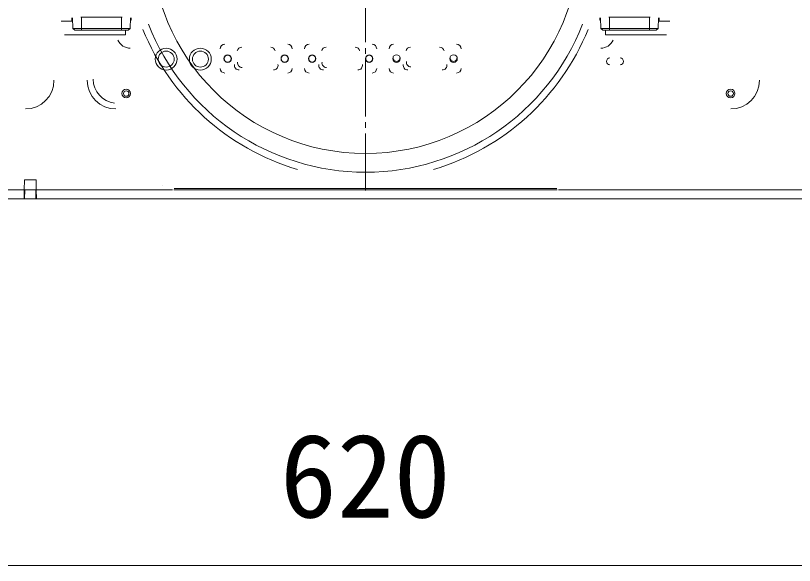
# Model space of a CAD drawing. Units: millimetres, scale not verified. Extents: x -63 to 62, y -57 to 57.
# Drawn here: x -39.62 to -22.55, y 4.21 to 16.26 of the extents above; entities that cross this region are included whole.
import ezdxf
from ezdxf.enums import TextEntityAlignment as Align

# ---------------------------------------------------------------- set-up
doc = ezdxf.new("R2010")
doc.units = ezdxf.units.MM
doc.header["$LTSCALE"] = 0.125
doc.linetypes.add('USER1', pattern=[13, 10, -1, 1, -1])
for name, color, linetype, lineweight in [('0-5_GAIKEI', 7, 'Continuous', 18), ('0-6_SUNPO', 7, 'Continuous', 18), ('0-9_KIJUN', 7, 'USER1', 18)]:
    doc.layers.add(name, color=color, linetype=linetype, lineweight=lineweight)
doc.styles.add('ＭＳ ゴシック', font='')
doc.styles.get('ＭＳ ゴシック').set_extended_font_data('MS Gothic')

# ---------------------------------------------------------------- blocks, each defined once
blk = doc.blocks.new('D6')
at = {"layer": '0-6_SUNPO'}
blk.add_line((-43.7341, 0.7693), (-16.7341, 0.7693), dxfattribs=at)
at = {"layer": '0-6_SUNPO', "style": 'ＭＳ ゴシック'}
blk.add_text('620', height=1.833, dxfattribs=at).set_placement((-32.1091, 1.2693), align=Align.BOTTOM_LEFT)

msp = doc.modelspace()

# ---------------------------------------------------------------- linework, layer by layer
at = {"layer": '0-5_GAIKEI', "color": 1}
for p, q in [((-37.2864, 16.2281), (-38.1864, 16.2281)), ((-38.1739, 15.9833), (-38.1739, 16.2281)), ((-37.2989, 15.9833), (-37.2989, 16.2281)), ((-25.7114, 16.2281), (-26.6114, 16.2281)), ((-26.5989, 15.9833), (-26.5989, 16.2281)), ((-25.7239, 15.9833), (-25.7239, 16.2281)), ((-38.3709, 16.1371), (-38.6178, 16.1371)), ((-38.3864, 16.2106), (-38.3864, 16.1494)), ((-38.3628, 15.9833), (-38.375, 16.2164)), ((-37.11, 15.9833), (-37.0977, 16.2164)), ((-37.0929, 16.1447), (-37.0872, 16.2121)), ((-37.0864, 16.1724), (-37.0864, 16.2106)), ((-37.0864, 16.1489), (-37.0864, 16.149)), ((-26.8114, 16.2106), (-26.8114, 16.1724)), ((-26.8114, 16.149), (-26.8113, 16.1489)), ((-26.8049, 16.1447), (-26.8106, 16.2121)), ((-26.7878, 15.9833), (-26.8, 16.2164)), ((-25.535, 15.9833), (-25.5227, 16.2164)), ((-25.2798, 16.1371), (-25.5269, 16.1371)), ((-25.5114, 16.1494), (-25.5114, 16.2106)), ((-25.5114, 16.1493), (-25.5114, 16.1494)), ((-38.3628, 15.9833), (-38.3239, 15.9443)), ((-38.1739, 15.9833), (-38.3628, 15.9833)), ((-38.3239, 15.9443), (-38.1739, 15.9443)), ((-37.11, 15.9833), (-37.2989, 15.9833)), ((-37.1489, 15.9443), (-37.2989, 15.9443)), ((-37.2091, 15.8382), (-37.2091, 15.943)), ((-37.1489, 15.9443), (-37.11, 15.9833)), ((-26.7878, 15.9833), (-26.7489, 15.9443)), ((-26.5989, 15.9833), (-26.7878, 15.9833)), ((-26.7489, 15.9443), (-26.5989, 15.9443)), ((-26.6887, 15.8382), (-26.6887, 15.943)), ((-25.7239, 15.9833), (-26.5989, 15.9833)), ((-26.5989, 15.9833), (-26.5989, 15.9443)), ((-26.5989, 15.9443), (-25.7239, 15.9443)), ((-25.7239, 15.9443), (-25.7239, 15.9833)), ((-25.535, 15.9833), (-25.7239, 15.9833)), ((-25.5739, 15.9443), (-25.7239, 15.9443)), ((-25.5739, 15.9443), (-25.535, 15.9833)), ((-38.5445, 15.8382), (-37.2091, 15.8382)), ((-26.6887, 15.8382), (-25.3532, 15.8382)), ((-36.4089, 12.535), (-36.4084, 12.5357)), ((-36.143, 12.4762), (-27.7548, 12.4762)), ((-39.4304, 12.4443), (-40.1674, 12.4443)), ((-39.4339, 12.2443), (-39.4304, 12.4443)), ((-39.4179, 12.4443), (-39.4214, 12.2443)), ((-39.4179, 12.4443), (-39.1799, 12.4443)), ((-39.1799, 12.4443), (-39.1764, 12.2443)), ((-36.1803, 12.4443), (-39.1674, 12.4443)), ((-39.1674, 12.4443), (-39.1639, 12.2443)), ((-27.7439, 12.4434), (-36.1539, 12.4434)), ((-18.0989, 12.4443), (-27.7174, 12.4443))]:
    msp.add_line(p, q, dxfattribs=at)
at = {"layer": '0-5_GAIKEI'}
msp.add_line((-45.7989, 12.2443), (-18.0989, 12.2443), dxfattribs=at)
at = {"layer": '0-5_GAIKEI', "color": 1}
msp.add_lwpolyline([(-37.2989, 15.9833), (-38.1739, 15.9833), (-38.1739, 15.9443), (-37.2989, 15.9443)], close=True, dxfattribs=at)
msp.add_lwpolyline([(-39.4304, 12.4443), (-39.4266, 12.6643), (-39.1712, 12.6643), (-39.1674, 12.4443)], dxfattribs=at)
at = {"layer": '0-5_GAIKEI'}
for centre, radius in [((-31.9489, 17.9443), 4.7025), ((-36.3189, 15.3093), 0.24), ((-35.5689, 15.3093), 0.24), ((-36.3187, 15.3091), 0.175), ((-35.5689, 15.3091), 0.175), ((-34.9689, 15.3206), 0.0825), ((-34.9684, 15.3206), 0.0762), ((-33.7189, 15.3206), 0.0825), ((-33.7189, 15.3206), 0.0762), ((-33.1189, 15.3206), 0.0825), ((-33.1184, 15.3206), 0.0762), ((-31.8689, 15.3206), 0.0825), ((-31.8689, 15.3206), 0.0762), ((-31.2689, 15.3206), 0.0825), ((-30.0189, 15.3206), 0.0825), ((-37.1939, 14.5543), 0.095), ((-37.1939, 14.5543), 0.06), ((-23.9439, 14.5543), 0.095), ((-23.9439, 14.5543), 0.06)]:
    msp.add_circle(centre, radius, dxfattribs=at)
at = {"layer": '0-5_GAIKEI', "color": 1}
for centre, radius, start, end in [((-31.9489, 17.9443), 5.114, 201.44481, 338.55519), ((-31.9489, 17.9443), 5.2677, 202.14317, 253.53374), ((-31.9489, 17.9443), 5.2677, 286.46626, 337.85683), ((-39.4064, 14.8443), 0.628, 270, 0), ((-37.4214, 14.8443), 0.628, 180, 270), ((-23.9414, 14.8443), 0.628, 270, 0)]:
    msp.add_arc(centre, radius, start, end, dxfattribs=at)
at = {"layer": '0-5_GAIKEI'}
for centre, radius, start, end in [((-35.0339, 15.5343), 0.1, 90, 180), ((-34.6619, 15.4706), 0.1, 90, 168.69007), ((-34.0259, 15.4706), 0.1, 11.30993, 90), ((-33.6539, 15.5343), 0.1, 0, 90), ((-33.1839, 15.5343), 0.1, 90, 180), ((-32.8119, 15.4706), 0.1, 90, 168.69007), ((-32.1759, 15.4706), 0.1, 11.30993, 90), ((-31.8039, 15.5343), 0.1, 0, 90), ((-31.3339, 15.5343), 0.1, 90, 180), ((-30.9619, 15.4706), 0.1, 90, 168.69007), ((-30.3259, 15.4706), 0.1, 11.30993, 90), ((-29.9539, 15.5343), 0.1, 0, 90), ((-34.6537, 15.2231), 0.1, 170, 270), ((-32.8037, 15.2231), 0.1, 170, 270), ((-31.2684, 15.3356), 0.0762, 158.51248, 270), ((-31.2684, 15.3356), 0.0762, 270, 17.66813), ((-30.9537, 15.2381), 0.1, 170, 270), ((-30.0189, 15.3356), 0.0762, 160.40249, 270), ((-30.0189, 15.3356), 0.0762, 270, 19.59187), ((-26.5914, 15.2593), 0.0754, 90, 270), ((-26.3664, 15.2593), 0.0754, 270, 90), ((-35.0339, 15.1043), 0.1, 180, 270), ((-34.7219, 15.1706), 0.1, 168.69007, 270), ((-33.9659, 15.1706), 0.1, 270, 11.30993), ((-33.6539, 15.1043), 0.1, 270, 0), ((-33.1839, 15.1043), 0.1, 180, 270), ((-32.8719, 15.1706), 0.1, 168.69007, 270), ((-32.1159, 15.1706), 0.1, 270, 11.30993), ((-31.8039, 15.1043), 0.1, 270, 0), ((-31.3339, 15.1043), 0.1, 180, 270), ((-31.0219, 15.1706), 0.1, 168.69007, 270), ((-30.2659, 15.1706), 0.1, 270, 11.30993), ((-29.9539, 15.1043), 0.1, 270, 0), ((-37.3939, 14.8693), 0.525, 180, 263.95767)]:
    msp.add_arc(centre, radius, start, end, dxfattribs=at)
at = {"layer": '0-5_GAIKEI', "color": 1}
for centre, major_axis, start_param, end_param in [((-37.1049, 15.8462), (0.2489, -0.1674), 4.1627635, 5.301994), ((-26.7929, 15.8462), (-0.2489, -0.1674), 0.9811913, 2.1204218)]:
    msp.add_ellipse(centre, major_axis=major_axis, ratio=0.994487, start_param=start_param, end_param=end_param, dxfattribs=at)
at = {"layer": '0-9_KIJUN'}
msp.add_line((-31.9489, 12.427), (-31.9489, 23.4617), dxfattribs=at)

# ---------------------------------------------------------------- block references
at = {"layer": '0-6_SUNPO'}
msp.add_blockref('D6', (-1.7148, 3.4457), dxfattribs=at)

doc.saveas('drawing.dxf')
